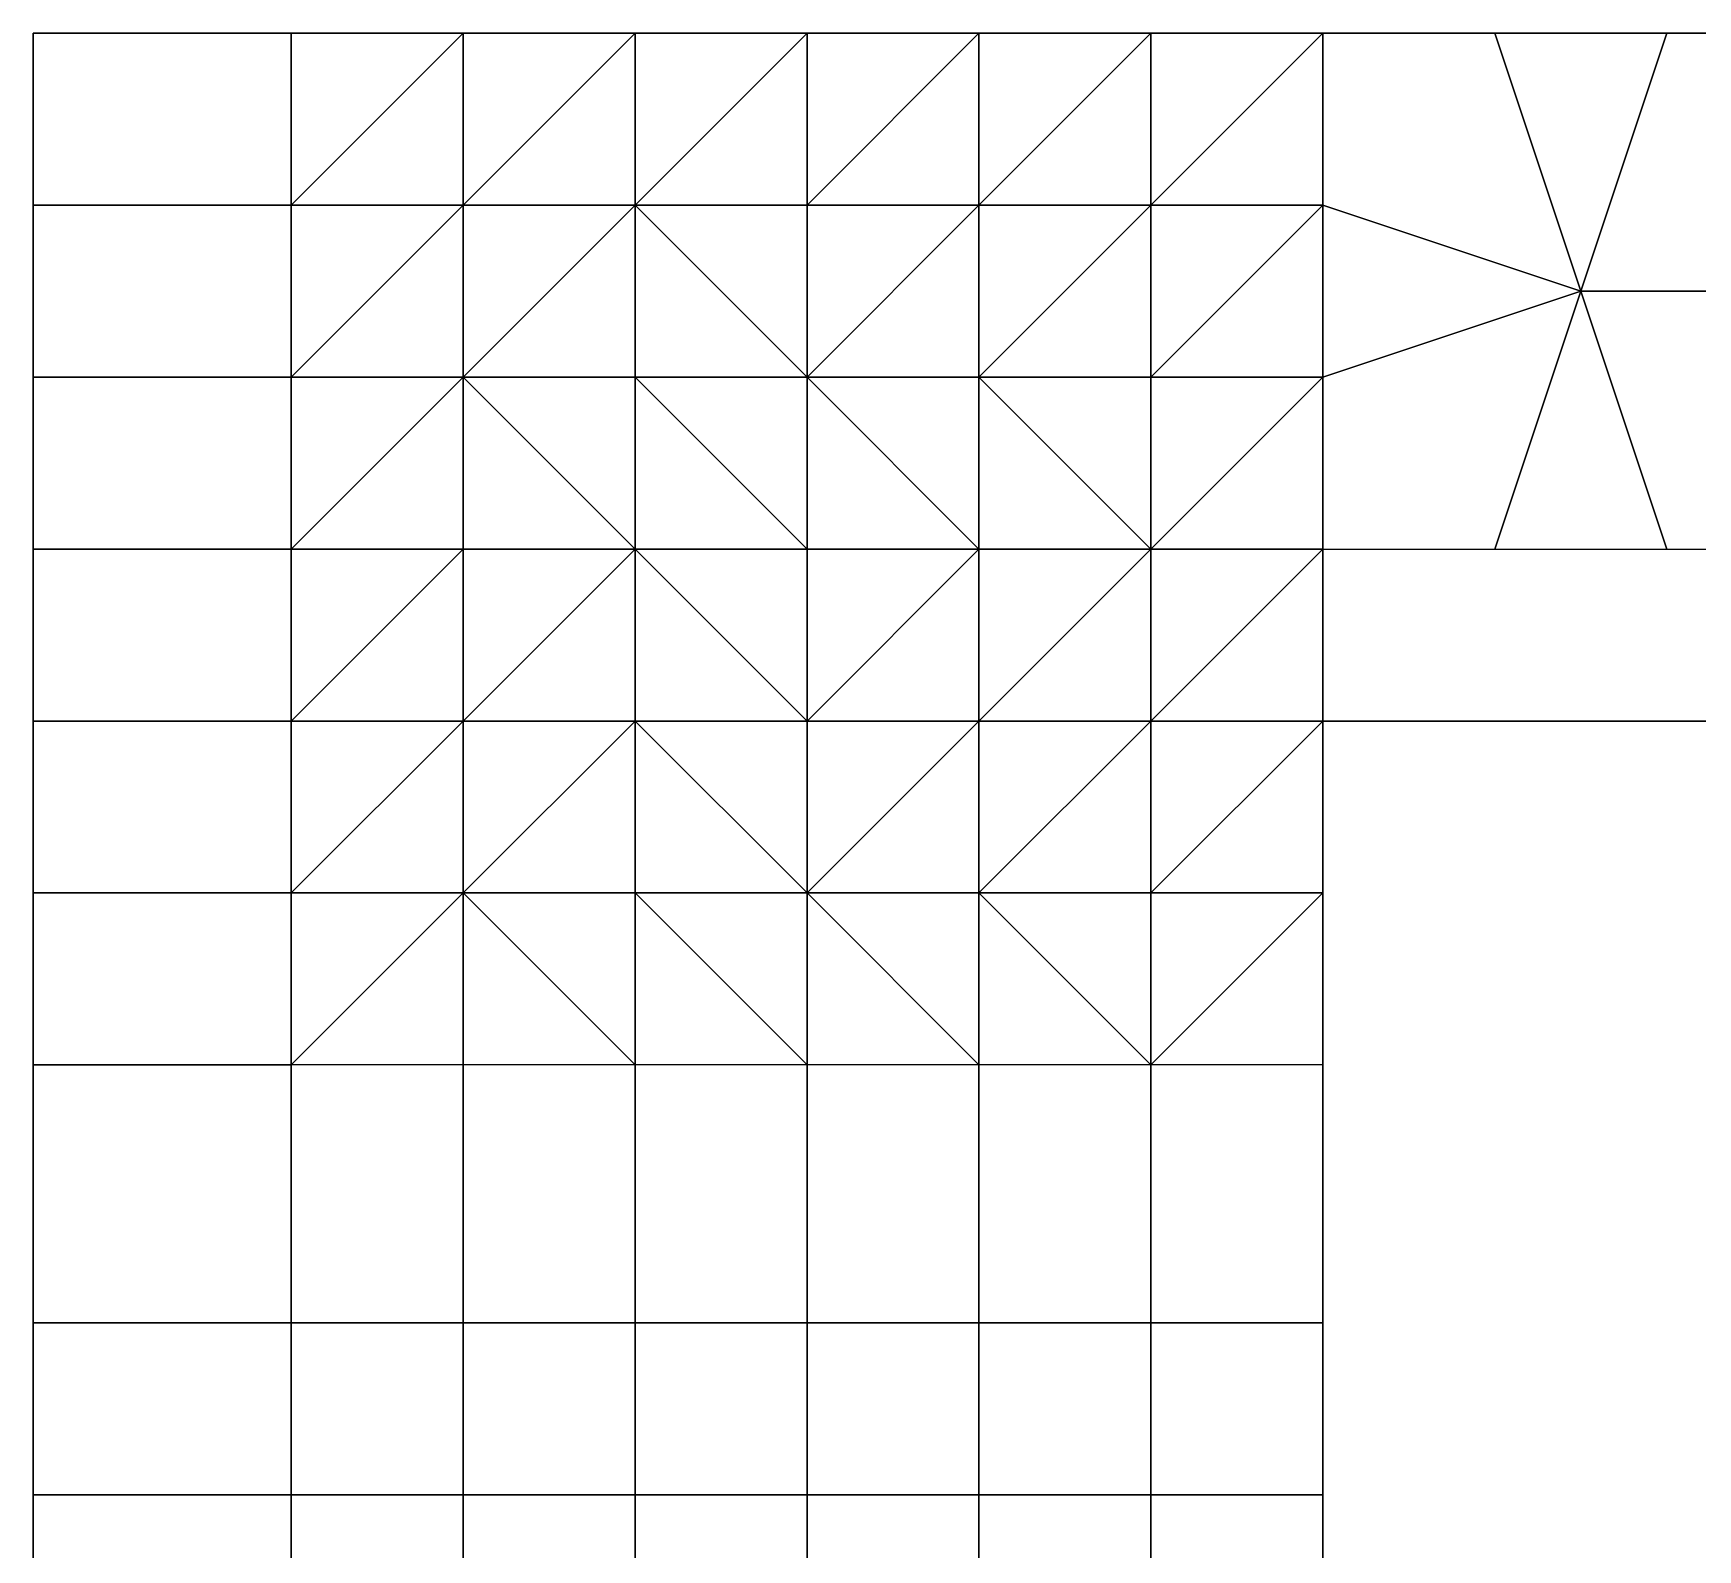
# Model space of a CAD drawing. Extents: x 0 to 36, y 0 to 36.
# Drawn here: x 0 to 19.36, y 18.36 to 36 of the extents above; entities that cross this region are included whole.
import ezdxf

# ---------------------------------------------------------------- set-up
doc = ezdxf.new("R2010")
doc.units = 0
doc.layers.add('BARS', color=1, linetype='CONTINUOUS')
doc.layers.add('FACES', color=5, linetype='CONTINUOUS')

msp = doc.modelspace()

# ---------------------------------------------------------------- linework, layer by layer
at = {"layer": 'BARS'}
for p, q in [((3, 36), (0, 36)), ((0, 36), (0, 34)), ((3, 36, 3), (0, 36, 3)), ((0, 36, 3), (0, 34, 3)), ((0, 36), (0, 36, 1)), ((0, 36, 1), (0, 36, 2)), ((0, 36, 2), (0, 36, 3)), ((5, 36), (3, 36)), ((3, 34), (3, 36)), ((5, 36, 3), (3, 36, 3)), ((3, 34, 3), (3, 36, 3)), ((3, 36), (3, 36, 1)), ((3, 36, 1), (3, 36, 2)), ((3, 36, 2), (3, 36, 3)), ((7, 36), (5, 36)), ((7, 36, 3), (5, 36, 3)), ((9, 36), (7, 36)), ((9, 36, 3), (7, 36, 3)), ((11, 36), (9, 36)), ((9, 34), (9, 36)), ((11, 36, 3), (9, 36, 3)), ((9, 34, 3), (9, 36, 3)), ((9, 36), (9, 36, 1)), ((9, 36, 1), (9, 36, 2)), ((9, 36, 2), (9, 36, 3)), ((13, 36), (11, 36)), ((13, 36, 3), (11, 36, 3)), ((15, 36), (13, 36)), ((15, 36, 3), (13, 36, 3)), ((17, 36), (15, 36)), ((15, 34), (15, 36)), ((17, 36, 3), (15, 36, 3)), ((15, 34, 3), (15, 36, 3)), ((15, 36), (15, 36, 1)), ((15, 36, 1), (15, 36, 2)), ((15, 36, 2), (15, 36, 3)), ((19, 36), (17, 36)), ((19, 36, 3), (17, 36, 3)), ((21, 36), (19, 36)), ((21, 36, 3), (19, 36, 3)), ((0, 34), (0, 32)), ((0, 34, 3), (0, 32, 3)), ((3, 32), (3, 34)), ((3, 32, 3), (3, 34, 3)), ((9, 32), (9, 34)), ((9, 32, 3), (9, 34, 3)), ((15, 32), (15, 34)), ((15, 32, 3), (15, 34, 3)), ((0, 32), (0, 30)), ((0, 32, 3), (0, 30, 3)), ((3, 30), (3, 32)), ((3, 30, 3), (3, 32, 3)), ((9, 30), (9, 32)), ((9, 30, 3), (9, 32, 3)), ((15, 30), (15, 32)), ((15, 30, 3), (15, 32, 3)), ((0, 30), (3, 30)), ((0, 30), (0, 28)), ((0, 30, 3), (3, 30, 3)), ((0, 30, 3), (0, 28, 3)), ((0, 30), (0, 30, 1)), ((0, 30, 1), (0, 30, 2)), ((0, 30, 2), (0, 30, 3)), ((3, 30), (5, 30)), ((3, 28), (3, 30)), ((3, 30, 3), (5, 30, 3)), ((3, 28, 3), (3, 30, 3)), ((3, 30), (3, 30, 1)), ((3, 30, 1), (3, 30, 2)), ((3, 30, 2), (3, 30, 3)), ((5, 30), (7, 30)), ((5, 30, 3), (7, 30, 3)), ((7, 30), (9, 30)), ((7, 30, 3), (9, 30, 3)), ((9, 30), (11, 30)), ((9, 28), (9, 30)), ((9, 30, 3), (11, 30, 3)), ((9, 28, 3), (9, 30, 3)), ((9, 30), (9, 30, 1)), ((9, 30, 1), (9, 30, 2)), ((9, 30, 2), (9, 30, 3)), ((11, 30), (13, 30)), ((11, 30, 3), (13, 30, 3)), ((13, 30), (15, 30)), ((13, 30, 3), (15, 30, 3)), ((15, 30), (17, 30)), ((15, 28), (15, 30)), ((15, 30, 3), (17, 30, 3)), ((15, 28, 3), (15, 30, 3)), ((15, 30), (15, 30, 1)), ((15, 30, 1), (15, 30, 2)), ((15, 30, 2), (15, 30, 3)), ((17, 30), (19, 30)), ((17, 30, 3), (19, 30, 3)), ((19, 30), (21, 30)), ((19, 30, 3), (21, 30, 3)), ((0, 28), (0, 26)), ((0, 28, 3), (0, 26, 3)), ((3, 26), (3, 28)), ((3, 26, 3), (3, 28, 3)), ((9, 26), (9, 28)), ((9, 26, 3), (9, 28, 3)), ((15, 26), (15, 28)), ((15, 26, 3), (15, 28, 3)), ((15, 28), (16, 28)), ((16, 28), (17, 28)), ((17, 28), (19, 28)), ((19, 28), (20, 28)), ((0, 26), (0, 24)), ((0, 26, 3), (0, 24, 3)), ((3, 24), (3, 26)), ((3, 24, 3), (3, 26, 3)), ((9, 24), (9, 26)), ((9, 24, 3), (9, 26, 3)), ((15, 24), (15, 26)), ((15, 24, 3), (15, 26, 3)), ((0, 24), (0, 21)), ((0, 24, 3), (0, 21, 3)), ((0, 24), (0, 24, 1)), ((0, 24, 1), (0, 24, 2)), ((0, 24, 2), (0, 24, 3)), ((3, 21), (3, 24)), ((3, 21, 3), (3, 24, 3)), ((3, 24), (3, 24, 1)), ((3, 24, 1), (3, 24, 2)), ((3, 24, 2), (3, 24, 3)), ((9, 21), (9, 24)), ((9, 21, 3), (9, 24, 3)), ((9, 24), (9, 24, 1)), ((9, 24, 1), (9, 24, 2)), ((9, 24, 2), (9, 24, 3)), ((15, 21), (15, 24)), ((15, 21, 3), (15, 24, 3)), ((15, 24), (15, 24, 1)), ((15, 24, 1), (15, 24, 2)), ((15, 24, 2), (15, 24, 3)), ((0, 21), (0, 19)), ((0, 21, 3), (0, 19, 3)), ((0, 21), (0, 21, 1)), ((0, 21, 1), (0, 21, 2)), ((0, 21, 2), (0, 21, 3)), ((3, 19), (3, 21)), ((3, 19, 3), (3, 21, 3)), ((3, 21), (3, 21, 1)), ((3, 21, 1), (3, 21, 2)), ((3, 21, 2), (3, 21, 3)), ((9, 19), (9, 21)), ((9, 19, 3), (9, 21, 3)), ((9, 21), (9, 21, 1)), ((9, 21, 1), (9, 21, 2)), ((9, 21, 2), (9, 21, 3)), ((15, 19), (15, 21)), ((15, 19, 3), (15, 21, 3)), ((15, 21), (15, 21, 1)), ((15, 21, 1), (15, 21, 2)), ((15, 21, 2), (15, 21, 3)), ((0, 19), (0, 17)), ((0, 19, 3), (0, 17, 3)), ((3, 17), (3, 19)), ((3, 17, 3), (3, 19, 3)), ((9, 17), (9, 19)), ((9, 17, 3), (9, 19, 3)), ((15, 17), (15, 19)), ((15, 17, 3), (15, 19, 3))]:
    msp.add_line(p, q, dxfattribs=at)
at = {"layer": 'FACES'}
for points in [[(0, 34), (3, 34), (3, 36), (0, 36)], [(0, 34, 3), (3, 34, 3), (3, 36, 3), (0, 36, 3)], [(0, 35, 1), (0, 35), (0, 36), (0, 36, 1)], [(0, 35, 2), (0, 35, 1), (0, 36, 1), (0, 36, 2)], [(0, 35, 2), (0, 36, 2), (0, 36, 3), (0, 35, 3)], [(1, 36), (1, 36, 1), (0, 36, 1), (0, 36)], [(1, 36, 1), (1, 36, 2), (0, 36, 2), (0, 36, 1)], [(1, 36, 2), (1, 36, 3), (0, 36, 3), (0, 36, 2)], [(1, 36, 1), (1, 36), (2, 36), (2, 36, 1)], [(1, 36, 1), (2, 36, 1), (2, 36, 2), (1, 36, 2)], [(1, 36, 2), (2, 36, 2), (2, 36, 3), (1, 36, 3)], [(2, 36, 1), (2, 36), (3, 36), (3, 36, 1)], [(2, 36, 1), (3, 36, 1), (3, 36, 2), (2, 36, 2)], [(2, 36, 2), (3, 36, 2), (3, 36, 3), (2, 36, 3)], [(3, 36), (5, 36), (3, 34)], [(5, 36), (5, 34), (3, 34)], [(3, 36, 3), (5, 36, 3), (3, 34, 3)], [(5, 36, 3), (5, 34, 3), (3, 34, 3)], [(3, 35, 1), (3, 35), (3, 36), (3, 36, 1)], [(3, 35, 2), (3, 35, 1), (3, 36, 1), (3, 36, 2)], [(3, 35, 2), (3, 36, 2), (3, 36, 3), (3, 35, 3)], [(3, 36, 1), (3, 36), (4, 36), (4, 36, 1)], [(3, 36, 2), (3, 36, 1), (4, 36, 1), (4, 36, 2)], [(3, 36, 2), (4, 36, 2), (4, 36, 3), (3, 36, 3)], [(4, 36, 1), (4, 36), (5, 36), (5, 36, 1)], [(4, 36, 1), (5, 36, 1), (5, 36, 2), (4, 36, 2)], [(4, 36, 2), (5, 36, 2), (5, 36, 3), (4, 36, 3)], [(5, 36), (7, 36), (5, 34)], [(5, 34), (7, 36), (7, 34)], [(5, 36, 3), (7, 36, 3), (5, 34, 3)], [(5, 34, 3), (7, 36, 3), (7, 34, 3)], [(5, 36, 1), (5, 36), (6, 36), (6, 36, 1)], [(5, 36, 1), (6, 36, 1), (6, 36, 2), (5, 36, 2)], [(5, 36, 2), (6, 36, 2), (6, 36, 3), (5, 36, 3)], [(6, 36, 1), (6, 36), (7, 36), (7, 36, 1)], [(6, 36, 1), (7, 36, 1), (7, 36, 2), (6, 36, 2)], [(6, 36, 2), (7, 36, 2), (7, 36, 3), (6, 36, 3)], [(7, 36), (9, 36), (7, 34)], [(7, 34), (9, 36), (9, 34)], [(7, 36, 3), (9, 36, 3), (7, 34, 3)], [(7, 34, 3), (9, 36, 3), (9, 34, 3)], [(7, 36, 1), (7, 36), (8, 36), (8, 36, 1)], [(7, 36, 1), (8, 36, 1), (8, 36, 2), (7, 36, 2)], [(7, 36, 2), (8, 36, 2), (8, 36, 3), (7, 36, 3)], [(8, 36, 1), (8, 36), (9, 36), (9, 36, 1)], [(8, 36, 1), (9, 36, 1), (9, 36, 2), (8, 36, 2)], [(8, 36, 2), (9, 36, 2), (9, 36, 3), (8, 36, 3)], [(9, 36), (11, 36), (9, 34)], [(9, 34), (11, 36), (11, 34)], [(9, 36, 3), (11, 36, 3), (9, 34, 3)], [(9, 34, 3), (11, 36, 3), (11, 34, 3)], [(9, 35, 1), (9, 35), (9, 36), (9, 36, 1)], [(9, 35, 2), (9, 35, 1), (9, 36, 1), (9, 36, 2)], [(9, 35, 2), (9, 36, 2), (9, 36, 3), (9, 35, 3)], [(9, 36, 1), (9, 36), (10, 36), (10, 36, 1)], [(9, 36, 2), (9, 36, 1), (10, 36, 1), (10, 36, 2)], [(9, 36, 2), (10, 36, 2), (10, 36, 3), (9, 36, 3)], [(10, 36, 1), (10, 36), (11, 36), (11, 36, 1)], [(10, 36, 1), (11, 36, 1), (11, 36, 2), (10, 36, 2)], [(10, 36, 2), (11, 36, 2), (11, 36, 3), (10, 36, 3)], [(11, 36), (13, 36), (11, 34)], [(11, 34), (13, 36), (13, 34)], [(11, 36, 3), (13, 36, 3), (11, 34, 3)], [(11, 34, 3), (13, 36, 3), (13, 34, 3)], [(11, 36, 1), (11, 36), (12, 36), (12, 36, 1)], [(11, 36, 1), (12, 36, 1), (12, 36, 2), (11, 36, 2)], [(11, 36, 2), (12, 36, 2), (12, 36, 3), (11, 36, 3)], [(12, 36, 1), (12, 36), (13, 36), (13, 36, 1)], [(12, 36, 1), (13, 36, 1), (13, 36, 2), (12, 36, 2)], [(12, 36, 2), (13, 36, 2), (13, 36, 3), (12, 36, 3)], [(13, 36), (15, 36), (13, 34)], [(13, 34), (15, 36), (15, 34)], [(13, 36, 3), (15, 36, 3), (13, 34, 3)], [(13, 34, 3), (15, 36, 3), (15, 34, 3)], [(13, 36, 1), (13, 36), (14, 36), (14, 36, 1)], [(13, 36, 1), (14, 36, 1), (14, 36, 2), (13, 36, 2)], [(13, 36, 2), (14, 36, 2), (14, 36, 3), (13, 36, 3)], [(14, 36, 1), (14, 36), (15, 36), (15, 36, 1)], [(14, 36, 1), (15, 36, 1), (15, 36, 2), (14, 36, 2)], [(14, 36, 2), (15, 36, 2), (15, 36, 3), (14, 36, 3)], [(15, 34), (18, 33), (17, 36), (15, 36)], [(15, 34, 3), (18, 33, 3), (17, 36, 3), (15, 36, 3)], [(15, 35, 1), (15, 35), (15, 36), (15, 36, 1)], [(15, 35, 2), (15, 35, 1), (15, 36, 1), (15, 36, 2)], [(15, 35, 2), (15, 36, 2), (15, 36, 3), (15, 35, 3)], [(15, 36, 1), (15, 36), (16, 36), (16, 36, 1)], [(15, 36, 2), (15, 36, 1), (16, 36, 1), (16, 36, 2)], [(15, 36, 2), (16, 36, 2), (16, 36, 3), (15, 36, 3)], [(16, 36, 1), (16, 36), (17, 36), (17, 36, 1)], [(16, 36, 1), (17, 36, 1), (17, 36, 2), (16, 36, 2)], [(16, 36, 2), (17, 36, 2), (17, 36, 3), (16, 36, 3)], [(18, 33), (19, 36), (17, 36)], [(18, 33, 3), (19, 36, 3), (17, 36, 3)], [(17, 36, 1), (17, 36), (18, 36), (18, 36, 1)], [(17, 36, 1), (18, 36, 1), (18, 36, 2), (17, 36, 2)], [(17, 36, 2), (18, 36, 2), (18, 36, 3), (17, 36, 3)], [(21, 33), (21, 36), (19, 36), (18, 33)], [(21, 33, 3), (21, 36, 3), (19, 36, 3), (18, 33, 3)], [(18, 36, 1), (18, 36), (19, 36), (19, 36, 1)], [(18, 36, 1), (19, 36, 1), (19, 36, 2), (18, 36, 2)], [(18, 36, 2), (19, 36, 2), (19, 36, 3), (18, 36, 3)], [(19, 36, 1), (19, 36), (20, 36), (20, 36, 1)], [(19, 36, 1), (20, 36, 1), (20, 36, 2), (19, 36, 2)], [(19, 36, 2), (20, 36, 2), (20, 36, 3), (19, 36, 3)], [(0, 34, 1), (0, 34), (0, 35), (0, 35, 1)], [(0, 34, 1), (0, 35, 1), (0, 35, 2), (0, 34, 2)], [(0, 34, 2), (0, 35, 2), (0, 35, 3), (0, 34, 3)], [(3, 34, 1), (3, 34), (3, 35), (3, 35, 1)], [(3, 34, 1), (3, 35, 1), (3, 35, 2), (3, 34, 2)], [(3, 34, 2), (3, 35, 2), (3, 35, 3), (3, 34, 3)], [(9, 34, 1), (9, 34), (9, 35), (9, 35, 1)], [(9, 34, 1), (9, 35, 1), (9, 35, 2), (9, 34, 2)], [(9, 34, 2), (9, 35, 2), (9, 35, 3), (9, 34, 3)], [(15, 34, 1), (15, 34), (15, 35), (15, 35, 1)], [(15, 34, 1), (15, 35, 1), (15, 35, 2), (15, 34, 2)], [(15, 34, 2), (15, 35, 2), (15, 35, 3), (15, 34, 3)], [(0, 32), (3, 32), (3, 34), (0, 34)], [(0, 32, 3), (3, 32, 3), (3, 34, 3), (0, 34, 3)], [(0, 33, 1), (0, 33), (0, 34), (0, 34, 1)], [(3, 34), (5, 34), (3, 32)], [(5, 34), (5, 32), (3, 32)], [(3, 34, 3), (5, 34, 3), (3, 32, 3)], [(5, 34, 3), (5, 32, 3), (3, 32, 3)], [(3, 33, 1), (3, 33), (3, 34), (3, 34, 1)], [(3, 33, 1), (3, 34, 1), (3, 34, 2), (3, 33, 2)], [(3, 33, 2), (3, 34, 2), (3, 34, 3), (3, 33, 3)], [(5, 34), (7, 34), (5, 32)], [(5, 32), (7, 34), (7, 32)], [(5, 34, 3), (7, 34, 3), (5, 32, 3)], [(5, 32, 3), (7, 34, 3), (7, 32, 3)], [(7, 34), (9, 32), (7, 32)], [(7, 34), (9, 34), (9, 32)], [(7, 34, 3), (9, 32, 3), (7, 32, 3)], [(7, 34, 3), (9, 34, 3), (9, 32, 3)], [(9, 34), (11, 34), (9, 32)], [(9, 32), (11, 34), (11, 32)], [(9, 34, 3), (11, 34, 3), (9, 32, 3)], [(9, 32, 3), (11, 34, 3), (11, 32, 3)], [(9, 33, 1), (9, 33), (9, 34), (9, 34, 1)], [(9, 33, 1), (9, 34, 1), (9, 34, 2), (9, 33, 2)], [(9, 33, 2), (9, 34, 2), (9, 34, 3), (9, 33, 3)], [(11, 34), (13, 34), (11, 32)], [(11, 32), (13, 34), (13, 32)], [(11, 34, 3), (13, 34, 3), (11, 32, 3)], [(11, 32, 3), (13, 34, 3), (13, 32, 3)], [(13, 34), (15, 34), (13, 32)], [(13, 32), (15, 34), (15, 32)], [(13, 34, 3), (15, 34, 3), (13, 32, 3)], [(13, 32, 3), (15, 34, 3), (15, 32, 3)], [(18, 33), (15, 34), (15, 32)], [(18, 33, 3), (15, 34, 3), (15, 32, 3)], [(15, 33, 1), (15, 33), (15, 34), (15, 34, 1)], [(15, 33, 1), (15, 34, 1), (15, 34, 2), (15, 33, 2)], [(15, 33, 2), (15, 34, 2), (15, 34, 3), (15, 33, 3)], [(0, 32, 1), (0, 32), (0, 33), (0, 33, 1)], [(3, 32, 1), (3, 32), (3, 33), (3, 33, 1)], [(3, 32, 1), (3, 33, 1), (3, 33, 2), (3, 32, 2)], [(3, 32, 2), (3, 33, 2), (3, 33, 3), (3, 32, 3)], [(9, 32, 2), (9, 33, 2), (9, 33, 3), (9, 32, 3)], [(17, 30), (18, 33), (15, 32), (15, 30)], [(17, 30, 3), (18, 33, 3), (15, 32, 3), (15, 30, 3)], [(15, 32, 1), (15, 32), (15, 33), (15, 33, 1)], [(15, 32, 1), (15, 33, 1), (15, 33, 2), (15, 32, 2)], [(15, 32, 2), (15, 33, 2), (15, 33, 3), (15, 32, 3)], [(19, 30), (18, 33), (17, 30)], [(19, 30, 3), (18, 33, 3), (17, 30, 3)], [(19, 30), (21, 30), (21, 33), (18, 33)], [(19, 30, 3), (21, 30, 3), (21, 33, 3), (18, 33, 3)], [(0, 30), (3, 30), (3, 32), (0, 32)], [(0, 30, 3), (3, 30, 3), (3, 32, 3), (0, 32, 3)], [(0, 31, 1), (0, 31), (0, 32), (0, 32, 1)], [(0, 31, 1), (0, 32, 1), (0, 32, 2), (0, 31, 2)], [(0, 31, 2), (0, 32, 2), (0, 32, 3), (0, 31, 3)], [(3, 32), (5, 32), (3, 30)], [(5, 32), (5, 30), (3, 30)], [(3, 32, 3), (5, 32, 3), (3, 30, 3)], [(5, 32, 3), (5, 30, 3), (3, 30, 3)], [(3, 31, 1), (3, 31), (3, 32), (3, 32, 1)], [(3, 31, 1), (3, 32, 1), (3, 32, 2), (3, 31, 2)], [(3, 31, 2), (3, 32, 2), (3, 32, 3), (3, 31, 3)], [(5, 32), (7, 30), (5, 30)], [(5, 32), (7, 32), (7, 30)], [(5, 32, 3), (7, 30, 3), (5, 30, 3)], [(5, 32, 3), (7, 32, 3), (7, 30, 3)], [(7, 32), (9, 32), (9, 30)], [(7, 32), (9, 30), (7, 30)], [(7, 32, 3), (9, 32, 3), (9, 30, 3)], [(7, 32, 3), (9, 30, 3), (7, 30, 3)], [(9, 32), (11, 30), (9, 30)], [(9, 32), (11, 32), (11, 30)], [(9, 32, 3), (11, 30, 3), (9, 30, 3)], [(9, 32, 3), (11, 32, 3), (11, 30, 3)], [(9, 31, 2), (9, 32, 2), (9, 32, 3), (9, 31, 3)], [(11, 30), (11, 32), (13, 30)], [(11, 32), (13, 32), (13, 30)], [(11, 30, 3), (11, 32, 3), (13, 30, 3)], [(11, 32, 3), (13, 32, 3), (13, 30, 3)], [(13, 30), (13, 32), (15, 32)], [(13, 30), (15, 32), (15, 30)], [(13, 30, 3), (13, 32, 3), (15, 32, 3)], [(13, 30, 3), (15, 32, 3), (15, 30, 3)], [(15, 31, 2), (15, 32, 2), (15, 32, 3), (15, 31, 3)], [(0, 30, 1), (0, 30), (0, 31), (0, 31, 1)], [(3, 30, 1), (3, 30), (3, 31), (3, 31, 1)], [(3, 30, 1), (3, 31, 1), (3, 31, 2), (3, 30, 2)], [(3, 30, 2), (3, 31, 2), (3, 31, 3), (3, 30, 3)], [(9, 30, 1), (9, 30), (9, 31), (9, 31, 1)], [(9, 30, 1), (9, 31, 1), (9, 31, 2), (9, 30, 2)], [(9, 30, 2), (9, 31, 2), (9, 31, 3), (9, 30, 3)], [(15, 30, 2), (15, 31, 2), (15, 31, 3), (15, 30, 3)], [(0, 28), (3, 28), (3, 30), (0, 30)], [(0, 28, 3), (3, 28, 3), (3, 30, 3), (0, 30, 3)], [(0, 29, 1), (0, 29), (0, 30), (0, 30, 1)], [(3, 30), (5, 30), (3, 28)], [(5, 30), (5, 28), (3, 28)], [(3, 30, 3), (5, 30, 3), (3, 28, 3)], [(5, 30, 3), (5, 28, 3), (3, 28, 3)], [(3, 29, 1), (3, 29), (3, 30), (3, 30, 1)], [(3, 29, 1), (3, 30, 1), (3, 30, 2), (3, 29, 2)], [(3, 29, 2), (3, 30, 2), (3, 30, 3), (3, 29, 3)], [(5, 30), (7, 30), (5, 28)], [(7, 30), (7, 28), (5, 28)], [(5, 30, 3), (7, 30, 3), (5, 28, 3)], [(7, 30, 3), (7, 28, 3), (5, 28, 3)], [(7, 30), (9, 30), (9, 28)], [(7, 30), (9, 28), (7, 28)], [(7, 30, 3), (9, 30, 3), (9, 28, 3)], [(7, 30, 3), (9, 28, 3), (7, 28, 3)], [(9, 30), (11, 30), (9, 28)], [(11, 30), (11, 28), (9, 28)], [(9, 30, 3), (11, 30, 3), (9, 28, 3)], [(11, 30, 3), (11, 28, 3), (9, 28, 3)], [(9, 29, 1), (9, 29), (9, 30), (9, 30, 1)], [(9, 29, 1), (9, 30, 1), (9, 30, 2), (9, 29, 2)], [(9, 29, 2), (9, 30, 2), (9, 30, 3), (9, 29, 3)], [(11, 30), (13, 30), (11, 28)], [(11, 28), (13, 30), (13, 28)], [(11, 30, 3), (13, 30, 3), (11, 28, 3)], [(11, 28, 3), (13, 30, 3), (13, 28, 3)], [(13, 30), (15, 30), (13, 28)], [(13, 28), (15, 30), (15, 28)], [(13, 30, 3), (15, 30, 3), (13, 28, 3)], [(13, 28, 3), (15, 30, 3), (15, 28, 3)], [(15, 29, 1), (15, 29), (15, 30), (15, 30, 1)], [(15, 29, 1), (15, 30, 1), (15, 30, 2), (15, 29, 2)], [(15, 29, 2), (15, 30, 2), (15, 30, 3), (15, 29, 3)], [(0, 28, 1), (0, 28), (0, 29), (0, 29, 1)], [(0, 28, 1), (0, 29, 1), (0, 29, 2), (0, 28, 2)], [(0, 28, 2), (0, 29, 2), (0, 29, 3), (0, 28, 3)], [(3, 28, 1), (3, 28), (3, 29), (3, 29, 1)], [(3, 28, 1), (3, 29, 1), (3, 29, 2), (3, 28, 2)], [(3, 28, 2), (3, 29, 2), (3, 29, 3), (3, 28, 3)], [(9, 28, 1), (9, 28), (9, 29), (9, 29, 1)], [(9, 28, 1), (9, 29, 1), (9, 29, 2), (9, 28, 2)], [(9, 28, 2), (9, 29, 2), (9, 29, 3), (9, 28, 3)], [(15, 28, 1), (15, 28), (15, 29), (15, 29, 1)], [(15, 28, 1), (15, 29, 1), (15, 29, 2), (15, 28, 2)], [(15, 28, 2), (15, 29, 2), (15, 29, 3), (15, 28, 3)], [(0, 26), (3, 26), (3, 28), (0, 28)], [(0, 26, 3), (3, 26, 3), (3, 28, 3), (0, 28, 3)], [(0, 27, 1), (0, 27), (0, 28), (0, 28, 1)], [(0, 27, 1), (0, 28, 1), (0, 28, 2), (0, 27, 2)], [(0, 27, 2), (0, 28, 2), (0, 28, 3), (0, 27, 3)], [(1, 28), (1, 28, 1), (0, 28, 1), (0, 28)], [(1, 28, 1), (1, 28, 2), (0, 28, 2), (0, 28, 1)], [(1, 28, 2), (1, 28, 3), (0, 28, 3), (0, 28, 2)], [(1, 28, 2), (2, 28, 2), (2, 28, 3), (1, 28, 3)], [(2, 28, 1), (2, 28), (3, 28), (3, 28, 1)], [(2, 28, 1), (3, 28, 1), (3, 28, 2), (2, 28, 2)], [(2, 28, 2), (3, 28, 2), (3, 28, 3), (2, 28, 3)], [(3, 28), (5, 28), (3, 26)], [(5, 28), (5, 26), (3, 26)], [(3, 28, 3), (5, 28, 3), (3, 26, 3)], [(5, 28, 3), (5, 26, 3), (3, 26, 3)], [(3, 27, 1), (3, 27), (3, 28), (3, 28, 1)], [(3, 27, 1), (3, 28, 1), (3, 28, 2), (3, 27, 2)], [(3, 27, 2), (3, 28, 2), (3, 28, 3), (3, 27, 3)], [(3, 28, 1), (3, 28), (4, 28), (4, 28, 1)], [(3, 28, 2), (3, 28, 1), (4, 28, 1), (4, 28, 2)], [(3, 28, 2), (4, 28, 2), (4, 28, 3), (3, 28, 3)], [(4, 28, 1), (4, 28), (5, 28), (5, 28, 1)], [(4, 28, 1), (5, 28, 1), (5, 28, 2), (4, 28, 2)], [(4, 28, 2), (5, 28, 2), (5, 28, 3), (4, 28, 3)], [(5, 28, 3), (7, 28, 3), (5, 26, 3)], [(7, 28, 3), (7, 26, 3), (5, 26, 3)], [(5, 28, 2), (6, 28, 2), (6, 28, 3), (5, 28, 3)], [(6, 28, 2), (7, 28, 2), (7, 28, 3), (6, 28, 3)], [(7, 28), (9, 28), (9, 26)], [(7, 28), (9, 26), (7, 26)], [(7, 28, 3), (9, 28, 3), (9, 26, 3)], [(7, 28, 3), (9, 26, 3), (7, 26, 3)], [(7, 28, 1), (7, 28), (8, 28), (8, 28, 1)], [(7, 28, 1), (8, 28, 1), (8, 28, 2), (7, 28, 2)], [(7, 28, 2), (8, 28, 2), (8, 28, 3), (7, 28, 3)], [(8, 28, 1), (8, 28), (9, 28), (9, 28, 1)], [(8, 28, 1), (9, 28, 1), (9, 28, 2), (8, 28, 2)], [(8, 28, 2), (9, 28, 2), (9, 28, 3), (8, 28, 3)], [(9, 28), (11, 28), (9, 26)], [(9, 26), (11, 28), (11, 26)], [(9, 28, 3), (11, 28, 3), (9, 26, 3)], [(9, 26, 3), (11, 28, 3), (11, 26, 3)], [(9, 27, 1), (9, 27), (9, 28), (9, 28, 1)], [(9, 27, 1), (9, 28, 1), (9, 28, 2), (9, 27, 2)], [(9, 27, 2), (9, 28, 2), (9, 28, 3), (9, 27, 3)], [(9, 28, 1), (9, 28), (10, 28), (10, 28, 1)], [(9, 28, 2), (9, 28, 1), (10, 28, 1), (10, 28, 2)], [(9, 28, 2), (10, 28, 2), (10, 28, 3), (9, 28, 3)], [(10, 28, 1), (10, 28), (11, 28), (11, 28, 1)], [(10, 28, 1), (11, 28, 1), (11, 28, 2), (10, 28, 2)], [(10, 28, 2), (11, 28, 2), (11, 28, 3), (10, 28, 3)], [(11, 28), (13, 28), (11, 26)], [(11, 26), (13, 28), (13, 26)], [(11, 28, 3), (13, 28, 3), (11, 26, 3)], [(11, 26, 3), (13, 28, 3), (13, 26, 3)], [(11, 28, 2), (12, 28, 2), (12, 28, 3), (11, 28, 3)], [(12, 28, 1), (12, 28), (13, 28), (13, 28, 1)], [(12, 28, 1), (13, 28, 1), (13, 28, 2), (12, 28, 2)], [(12, 28, 2), (13, 28, 2), (13, 28, 3), (12, 28, 3)], [(13, 28), (15, 28), (13, 26)], [(13, 26), (15, 28), (15, 26)], [(13, 28, 3), (15, 28, 3), (13, 26, 3)], [(13, 26, 3), (15, 28, 3), (15, 26, 3)], [(13, 28, 1), (13, 28), (14, 28), (14, 28, 1)], [(13, 28, 1), (14, 28, 1), (14, 28, 2), (13, 28, 2)], [(13, 28, 2), (14, 28, 2), (14, 28, 3), (13, 28, 3)], [(14, 28, 1), (14, 28), (15, 28), (15, 28, 1)], [(14, 28, 1), (15, 28, 1), (15, 28, 2), (14, 28, 2)], [(14, 28, 2), (15, 28, 2), (15, 28, 3), (14, 28, 3)], [(15, 27, 1), (15, 27), (15, 28), (15, 28, 1)], [(15, 27, 1), (15, 28, 1), (15, 28, 2), (15, 27, 2)], [(15, 27, 2), (15, 28, 2), (15, 28, 3), (15, 27, 3)], [(15, 28, 1), (15, 28), (16, 28), (16, 28, 1)], [(15, 28, 2), (15, 28, 1), (16, 28, 1), (16, 28, 2)], [(15, 28, 2), (16, 28, 2), (16, 28, 3), (15, 28, 3)], [(16, 28, 1), (16, 28), (17, 28), (17, 28, 1)], [(16, 28, 1), (17, 28, 1), (17, 28, 2), (16, 28, 2)], [(16, 28, 2), (17, 28, 2), (17, 28, 3), (16, 28, 3)], [(17, 28, 2), (18, 28, 2), (18, 28, 3), (17, 28, 3)], [(18, 28, 2), (19, 28, 2), (19, 28, 3), (18, 28, 3)], [(19, 28, 1), (19, 28), (20, 28), (20, 28, 1)], [(19, 28, 1), (20, 28, 1), (20, 28, 2), (19, 28, 2)], [(19, 28, 2), (20, 28, 2), (20, 28, 3), (19, 28, 3)], [(0, 26, 1), (0, 26), (0, 27), (0, 27, 1)], [(3, 26, 1), (3, 26), (3, 27), (3, 27, 1)], [(3, 26, 1), (3, 27, 1), (3, 27, 2), (3, 26, 2)], [(3, 26, 2), (3, 27, 2), (3, 27, 3), (3, 26, 3)], [(9, 26, 1), (9, 26), (9, 27), (9, 27, 1)], [(9, 26, 1), (9, 27, 1), (9, 27, 2), (9, 26, 2)], [(9, 26, 2), (9, 27, 2), (9, 27, 3), (9, 26, 3)], [(15, 26, 1), (15, 26), (15, 27), (15, 27, 1)], [(15, 26, 1), (15, 27, 1), (15, 27, 2), (15, 26, 2)], [(15, 26, 2), (15, 27, 2), (15, 27, 3), (15, 26, 3)], [(0, 24), (3, 24), (3, 26), (0, 26)], [(0, 24, 3), (3, 24, 3), (3, 26, 3), (0, 26, 3)], [(0, 25, 1), (0, 25), (0, 26), (0, 26, 1)], [(3, 26), (5, 26), (3, 24)], [(5, 26), (5, 24), (3, 24)], [(3, 26, 3), (5, 26, 3), (3, 24, 3)], [(5, 26, 3), (5, 24, 3), (3, 24, 3)], [(3, 25, 1), (3, 25), (3, 26), (3, 26, 1)], [(3, 25, 1), (3, 26, 1), (3, 26, 2), (3, 25, 2)], [(3, 25, 2), (3, 26, 2), (3, 26, 3), (3, 25, 3)], [(5, 26, 3), (7, 26, 3), (7, 24, 3)], [(5, 26, 3), (7, 24, 3), (5, 24, 3)], [(7, 26), (9, 24), (7, 24)], [(7, 26), (9, 26), (9, 24)], [(7, 26, 3), (9, 24, 3), (7, 24, 3)], [(7, 26, 3), (9, 26, 3), (9, 24, 3)], [(9, 26), (11, 24), (9, 24)], [(9, 26), (11, 26), (11, 24)], [(9, 26, 3), (11, 24, 3), (9, 24, 3)], [(9, 26, 3), (11, 26, 3), (11, 24, 3)], [(9, 25, 2), (9, 26, 2), (9, 26, 3), (9, 25, 3)], [(11, 26), (13, 24), (11, 24)], [(11, 26), (13, 26), (13, 24)], [(11, 26, 3), (13, 24, 3), (11, 24, 3)], [(11, 26, 3), (13, 26, 3), (13, 24, 3)], [(13, 26), (15, 26), (13, 24)], [(13, 24), (15, 26), (15, 24)], [(13, 26, 3), (15, 26, 3), (13, 24, 3)], [(13, 24, 3), (15, 26, 3), (15, 24, 3)], [(15, 25, 1), (15, 25), (15, 26), (15, 26, 1)], [(15, 25, 1), (15, 26, 1), (15, 26, 2), (15, 25, 2)], [(15, 25, 2), (15, 26, 2), (15, 26, 3), (15, 25, 3)], [(0, 24, 1), (0, 24), (0, 25), (0, 25, 1)], [(0, 24, 1), (0, 25, 1), (0, 25, 2), (0, 24, 2)], [(0, 24, 2), (0, 25, 2), (0, 25, 3), (0, 24, 3)], [(3, 24, 1), (3, 24), (3, 25), (3, 25, 1)], [(3, 24, 1), (3, 25, 1), (3, 25, 2), (3, 24, 2)], [(3, 24, 2), (3, 25, 2), (3, 25, 3), (3, 24, 3)], [(9, 24, 2), (9, 25, 2), (9, 25, 3), (9, 24, 3)], [(15, 24, 2), (15, 25, 2), (15, 25, 3), (15, 24, 3)], [(0, 21), (3, 21), (3, 24), (0, 24)], [(0, 21, 3), (3, 21, 3), (3, 24, 3), (0, 24, 3)], [(0, 23, 1), (0, 23), (0, 24), (0, 24, 1)], [(5, 21), (5, 24), (3, 24), (3, 21)], [(5, 21, 3), (5, 24, 3), (3, 24, 3), (3, 21, 3)], [(3, 23, 1), (3, 23), (3, 24), (3, 24, 1)], [(3, 23, 1), (3, 24, 1), (3, 24, 2), (3, 23, 2)], [(3, 23, 2), (3, 24, 2), (3, 24, 3), (3, 23, 3)], [(7, 21, 3), (7, 24, 3), (5, 24, 3), (5, 21, 3)], [(9, 21), (9, 24), (7, 24), (7, 21)], [(9, 21, 3), (9, 24, 3), (7, 24, 3), (7, 21, 3)], [(11, 21), (11, 24), (9, 24), (9, 21)], [(11, 21, 3), (11, 24, 3), (9, 24, 3), (9, 21, 3)], [(9, 23, 1), (9, 23), (9, 24), (9, 24, 1)], [(9, 23, 1), (9, 24, 1), (9, 24, 2), (9, 23, 2)], [(9, 23, 2), (9, 24, 2), (9, 24, 3), (9, 23, 3)], [(13, 21), (13, 24), (11, 24), (11, 21)], [(13, 21, 3), (13, 24, 3), (11, 24, 3), (11, 21, 3)], [(15, 21), (15, 24), (13, 24), (13, 21)], [(15, 21, 3), (15, 24, 3), (13, 24, 3), (13, 21, 3)], [(15, 23, 2), (15, 24, 2), (15, 24, 3), (15, 23, 3)], [(0, 22, 1), (0, 22), (0, 23), (0, 23, 1)], [(3, 22, 1), (3, 22), (3, 23), (3, 23, 1)], [(3, 22, 1), (3, 23, 1), (3, 23, 2), (3, 22, 2)], [(3, 22, 2), (3, 23, 2), (3, 23, 3), (3, 22, 3)], [(9, 22, 1), (9, 22), (9, 23), (9, 23, 1)], [(9, 22, 1), (9, 23, 1), (9, 23, 2), (9, 22, 2)], [(9, 22, 2), (9, 23, 2), (9, 23, 3), (9, 22, 3)], [(15, 22, 1), (15, 22), (15, 23), (15, 23, 1)], [(15, 22, 1), (15, 23, 1), (15, 23, 2), (15, 22, 2)], [(15, 22, 2), (15, 23, 2), (15, 23, 3), (15, 22, 3)], [(0, 21, 1), (0, 21), (0, 22), (0, 22, 1)], [(0, 21, 1), (0, 22, 1), (0, 22, 2), (0, 21, 2)], [(0, 21, 2), (0, 22, 2), (0, 22, 3), (0, 21, 3)], [(3, 21, 1), (3, 21), (3, 22), (3, 22, 1)], [(3, 21, 1), (3, 22, 1), (3, 22, 2), (3, 21, 2)], [(3, 21, 2), (3, 22, 2), (3, 22, 3), (3, 21, 3)], [(9, 21, 1), (9, 21), (9, 22), (9, 22, 1)], [(9, 21, 1), (9, 22, 1), (9, 22, 2), (9, 21, 2)], [(9, 21, 2), (9, 22, 2), (9, 22, 3), (9, 21, 3)], [(15, 21, 1), (15, 21), (15, 22), (15, 22, 1)], [(15, 21, 1), (15, 22, 1), (15, 22, 2), (15, 21, 2)], [(15, 21, 2), (15, 22, 2), (15, 22, 3), (15, 21, 3)], [(0, 19), (3, 19), (3, 21), (0, 21)], [(0, 19, 3), (3, 19, 3), (3, 21, 3), (0, 21, 3)], [(0, 20, 1), (0, 20), (0, 21), (0, 21, 1)], [(0, 20, 1), (0, 21, 1), (0, 21, 2), (0, 20, 2)], [(0, 20, 2), (0, 21, 2), (0, 21, 3), (0, 20, 3)], [(1, 21), (1, 21, 1), (0, 21, 1), (0, 21)], [(1, 21, 1), (1, 21, 2), (0, 21, 2), (0, 21, 1)], [(1, 21, 2), (1, 21, 3), (0, 21, 3), (0, 21, 2)], [(1, 21, 2), (2, 21, 2), (2, 21, 3), (1, 21, 3)], [(2, 21, 1), (2, 21), (3, 21), (3, 21, 1)], [(2, 21, 1), (3, 21, 1), (3, 21, 2), (2, 21, 2)], [(2, 21, 2), (3, 21, 2), (3, 21, 3), (2, 21, 3)], [(5, 19), (5, 21), (3, 21), (3, 19)], [(5, 19, 3), (5, 21, 3), (3, 21, 3), (3, 19, 3)], [(3, 20, 1), (3, 20), (3, 21), (3, 21, 1)], [(3, 20, 1), (3, 21, 1), (3, 21, 2), (3, 20, 2)], [(3, 20, 2), (3, 21, 2), (3, 21, 3), (3, 20, 3)], [(3, 21, 1), (3, 21), (4, 21), (4, 21, 1)], [(3, 21, 2), (3, 21, 1), (4, 21, 1), (4, 21, 2)], [(3, 21, 2), (4, 21, 2), (4, 21, 3), (3, 21, 3)], [(4, 21, 1), (4, 21), (5, 21), (5, 21, 1)], [(4, 21, 1), (5, 21, 1), (5, 21, 2), (4, 21, 2)], [(4, 21, 2), (5, 21, 2), (5, 21, 3), (4, 21, 3)], [(5, 19, 3), (7, 19, 3), (7, 21, 3), (5, 21, 3)], [(5, 21, 2), (6, 21, 2), (6, 21, 3), (5, 21, 3)], [(6, 21, 2), (7, 21, 2), (7, 21, 3), (6, 21, 3)], [(7, 19), (9, 19), (9, 21), (7, 21)], [(7, 19, 3), (9, 19, 3), (9, 21, 3), (7, 21, 3)], [(7, 21, 1), (7, 21), (8, 21), (8, 21, 1)], [(7, 21, 1), (8, 21, 1), (8, 21, 2), (7, 21, 2)], [(7, 21, 2), (8, 21, 2), (8, 21, 3), (7, 21, 3)], [(8, 21, 1), (8, 21), (9, 21), (9, 21, 1)], [(8, 21, 1), (9, 21, 1), (9, 21, 2), (8, 21, 2)], [(8, 21, 2), (9, 21, 2), (9, 21, 3), (8, 21, 3)], [(9, 19), (11, 19), (11, 21), (9, 21)], [(9, 19, 3), (11, 19, 3), (11, 21, 3), (9, 21, 3)], [(9, 20, 1), (9, 20), (9, 21), (9, 21, 1)], [(9, 20, 1), (9, 21, 1), (9, 21, 2), (9, 20, 2)], [(9, 20, 2), (9, 21, 2), (9, 21, 3), (9, 20, 3)], [(9, 21, 1), (9, 21), (10, 21), (10, 21, 1)], [(9, 21, 2), (9, 21, 1), (10, 21, 1), (10, 21, 2)], [(9, 21, 2), (10, 21, 2), (10, 21, 3), (9, 21, 3)], [(10, 21, 1), (10, 21), (11, 21), (11, 21, 1)], [(10, 21, 1), (11, 21, 1), (11, 21, 2), (10, 21, 2)], [(10, 21, 2), (11, 21, 2), (11, 21, 3), (10, 21, 3)], [(11, 19), (13, 19), (13, 21), (11, 21)], [(11, 19, 3), (13, 19, 3), (13, 21, 3), (11, 21, 3)], [(11, 21, 2), (12, 21, 2), (12, 21, 3), (11, 21, 3)], [(12, 21, 1), (12, 21), (13, 21), (13, 21, 1)], [(12, 21, 1), (13, 21, 1), (13, 21, 2), (12, 21, 2)], [(12, 21, 2), (13, 21, 2), (13, 21, 3), (12, 21, 3)], [(13, 21), (13, 19), (15, 19), (15, 21)], [(13, 21, 3), (13, 19, 3), (15, 19, 3), (15, 21, 3)], [(13, 21, 1), (13, 21), (14, 21), (14, 21, 1)], [(13, 21, 1), (14, 21, 1), (14, 21, 2), (13, 21, 2)], [(13, 21, 2), (14, 21, 2), (14, 21, 3), (13, 21, 3)], [(14, 21, 1), (14, 21), (15, 21), (15, 21, 1)], [(14, 21, 1), (15, 21, 1), (15, 21, 2), (14, 21, 2)], [(14, 21, 2), (15, 21, 2), (15, 21, 3), (14, 21, 3)], [(15, 20, 1), (15, 20), (15, 21), (15, 21, 1)], [(15, 20, 1), (15, 21, 1), (15, 21, 2), (15, 20, 2)], [(15, 20, 2), (15, 21, 2), (15, 21, 3), (15, 20, 3)], [(0, 19, 1), (0, 19), (0, 20), (0, 20, 1)], [(0, 19, 1), (0, 20, 1), (0, 20, 2), (0, 19, 2)], [(0, 19, 2), (0, 20, 2), (0, 20, 3), (0, 19, 3)], [(3, 19, 1), (3, 19), (3, 20), (3, 20, 1)], [(3, 19, 1), (3, 20, 1), (3, 20, 2), (3, 19, 2)], [(3, 19, 2), (3, 20, 2), (3, 20, 3), (3, 19, 3)], [(9, 19, 2), (9, 20, 2), (9, 20, 3), (9, 19, 3)], [(15, 19, 2), (15, 20, 2), (15, 20, 3), (15, 19, 3)], [(0, 17), (3, 17), (3, 19), (0, 19)], [(0, 17, 3), (3, 17, 3), (3, 19, 3), (0, 19, 3)], [(0, 18, 1), (0, 18), (0, 19), (0, 19, 1)], [(5, 17), (5, 19), (3, 19), (3, 17)], [(5, 17, 3), (5, 19, 3), (3, 19, 3), (3, 17, 3)], [(3, 18, 1), (3, 18), (3, 19), (3, 19, 1)], [(3, 18, 1), (3, 19, 1), (3, 19, 2), (3, 18, 2)], [(3, 18, 2), (3, 19, 2), (3, 19, 3), (3, 18, 3)], [(5, 17, 3), (7, 17, 3), (7, 19, 3), (5, 19, 3)], [(7, 17), (9, 17), (9, 19), (7, 19)], [(7, 17, 3), (9, 17, 3), (9, 19, 3), (7, 19, 3)], [(9, 19), (9, 17), (11, 17), (11, 19)], [(9, 19, 3), (9, 17, 3), (11, 17, 3), (11, 19, 3)], [(9, 18, 2), (9, 19, 2), (9, 19, 3), (9, 18, 3)], [(11, 17), (13, 17), (13, 19), (11, 19)], [(11, 17, 3), (13, 17, 3), (13, 19, 3), (11, 19, 3)], [(13, 19), (13, 17), (15, 17), (15, 19)], [(13, 19, 3), (13, 17, 3), (15, 17, 3), (15, 19, 3)], [(15, 18, 2), (15, 19, 2), (15, 19, 3), (15, 18, 3)]]:
    msp.add_3dface(points, dxfattribs=at)

doc.saveas('drawing.dxf')
